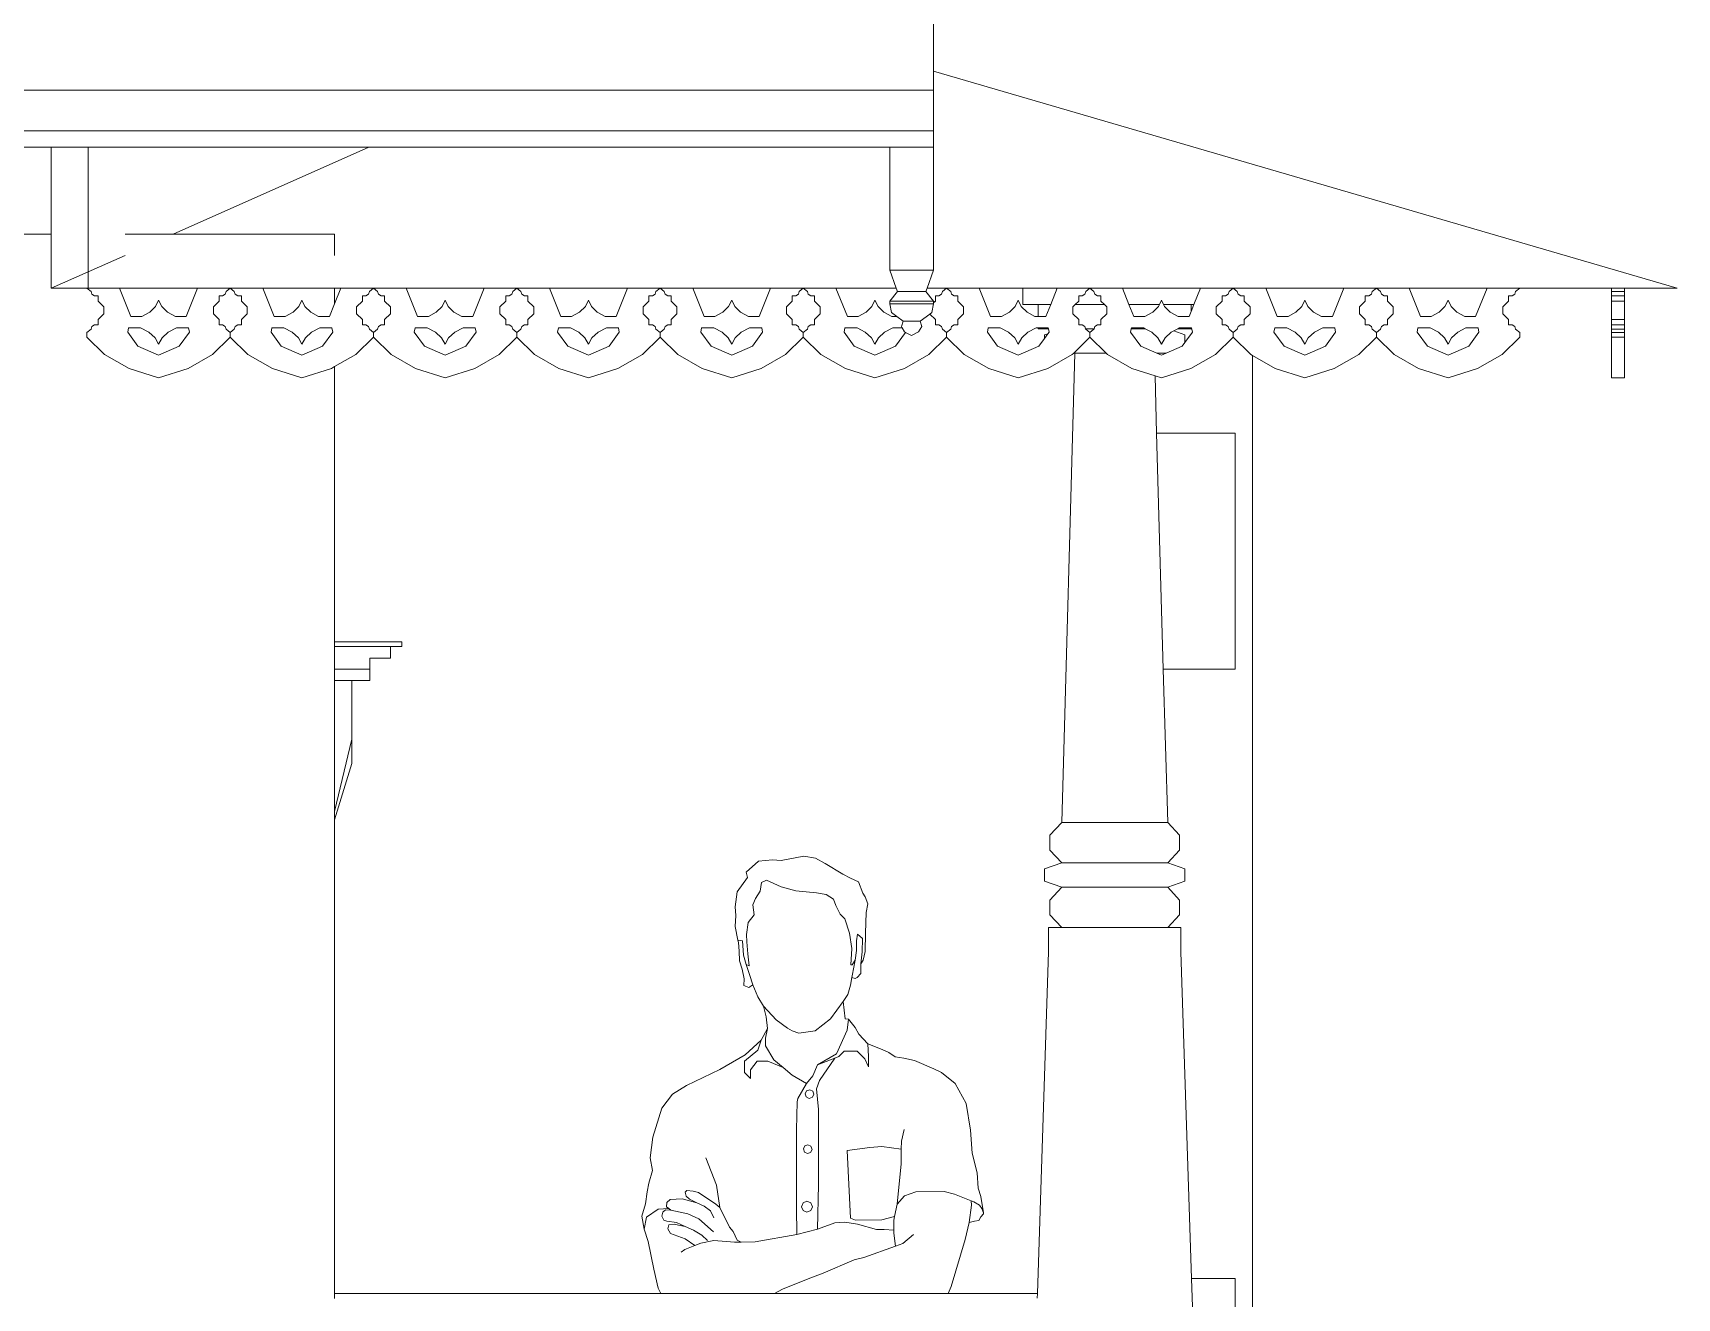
# Model space of a CAD drawing. Header units: inches. Extents: x 16.2 to 49.2, y 7.1 to 20.7.
# Drawn here: x 46.195 to 48.613, y 9.115 to 10.977 of the extents above; entities that cross this region are included whole.
import ezdxf

# ---------------------------------------------------------------- set-up
doc = ezdxf.new("R2010")
doc.units = ezdxf.units.IN
doc.header["$MEASUREMENT"] = 0
doc.layers.add('0inne_gulv', color=252, linetype='Continuous', lineweight=13)

# ---------------------------------------------------------------- blocks, each defined once
blk = doc.blocks.new('DEREK SMALL HOUSE ls')
for p, q in [((1.3592, 0.3634), (1.3592, 0.5497)), ((1.3592, 0.3634), (2.4531, 0.0439)), ((1.3592, 0.3634), (1.3592, 0.3354)), ((1.3592, 0.3354), (-8.1003, 0.3354)), ((1.3592, 0.2755), (1.3592, 0.3354)), ((-8.1003, 0.2755), (1.3592, 0.2755)), ((1.3592, 0.2515), (1.3592, 0.2755)), ((0.0078, 0.2515), (0.0611, 0.2515)), ((0.0611, 0.1237), (0.0611, 0.2515)), ((0.0611, 0.2515), (0.1157, 0.2515)), ((0.1157, 0.0681), (0.1157, 0.2515)), ((0.1157, 0.2515), (0.5284, 0.2515)), ((0.5284, 0.2515), (0.2409, 0.1237)), ((0.5284, 0.2515), (1.2948, 0.2515)), ((1.2948, 0.0705), (1.2948, 0.2515)), ((1.2948, 0.2515), (1.3592, 0.2515)), ((1.3592, 0.0705), (1.3592, 0.2515)), ((0.0611, 0.1237), (0.0078, 0.1237)), ((0.0611, 0.0439), (0.0611, 0.1237)), ((0.2409, 0.1237), (0.1703, 0.1237)), ((0.4783, 0.1237), (0.2409, 0.1237)), ((0.4783, 0.0924), (0.4783, 0.1237)), ((0.1703, 0.0924), (0.1157, 0.0681)), ((0.1157, 0.0681), (0.0611, 0.0439)), ((0.1157, 0.0452), (0.1157, 0.0681)), ((1.2948, 0.0705), (1.3592, 0.0705)), ((1.3043, 0.0439), (1.2948, 0.0705)), ((1.3592, 0.0705), (1.3497, 0.0439)), ((0.0611, 0.0439), (0.114, 0.0439)), ((0.12, 0.0393), (0.114, 0.0439)), ((0.114, 0.0439), (0.162, 0.0439)), ((0.1213, 0.0353), (0.12, 0.0393)), ((0.1253, 0.0328), (0.1213, 0.0353)), ((0.1303, 0.0327), (0.1253, 0.0328)), ((0.1303, 0.025), (0.1303, 0.0327)), ((0.1388, 0.0168), (0.1303, 0.025)), ((0.1787, 0.0024), (0.162, 0.0439)), ((0.162, 0.0439), (0.2768, 0.0439)), ((0.2194, 0.0264), (0.2149, 0.017)), ((0.2239, 0.017), (0.2194, 0.0264)), ((0.26, 0.0024), (0.2768, 0.0439)), ((0.2768, 0.0439), (0.3248, 0.0439)), ((0.2999, 0.0168), (0.3084, 0.025)), ((0.3084, 0.0327), (0.3135, 0.0328)), ((0.3084, 0.025), (0.3084, 0.0327)), ((0.3135, 0.0328), (0.3175, 0.0353)), ((0.3175, 0.0353), (0.3188, 0.0393)), ((0.3188, 0.0393), (0.3248, 0.0439)), ((0.3307, 0.0393), (0.3248, 0.0439)), ((0.3248, 0.0439), (0.3728, 0.0439)), ((0.332, 0.0353), (0.3307, 0.0393)), ((0.336, 0.0328), (0.332, 0.0353)), ((0.3411, 0.0327), (0.336, 0.0328)), ((0.3411, 0.025), (0.3411, 0.0327)), ((0.3496, 0.0168), (0.3411, 0.025)), ((0.3895, 0.0024), (0.3728, 0.0439)), ((0.3728, 0.0439), (0.4783, 0.0439)), ((0.4301, 0.0264), (0.4256, 0.017)), ((0.4346, 0.017), (0.4301, 0.0264)), ((0.4783, 0.021), (0.4783, 0.0439)), ((0.4783, 0.0439), (0.4875, 0.0439)), ((0.4783, 0.021), (0.4875, 0.0439)), ((0.4875, 0.0439), (0.5355, 0.0439)), ((0.5107, 0.0168), (0.5192, 0.025)), ((0.5192, 0.0327), (0.5243, 0.0328)), ((0.5192, 0.025), (0.5192, 0.0327)), ((0.5243, 0.0328), (0.5282, 0.0353)), ((0.5282, 0.0353), (0.5295, 0.0393)), ((0.5295, 0.0393), (0.5355, 0.0439)), ((0.5415, 0.0393), (0.5355, 0.0439)), ((0.5355, 0.0439), (0.5835, 0.0439)), ((0.5428, 0.0353), (0.5415, 0.0393)), ((0.5467, 0.0328), (0.5428, 0.0353)), ((0.5518, 0.0327), (0.5467, 0.0328)), ((0.5518, 0.025), (0.5518, 0.0327)), ((0.5603, 0.0168), (0.5518, 0.025)), ((0.6002, 0.0024), (0.5835, 0.0439)), ((0.5835, 0.0439), (0.6982, 0.0439)), ((0.6409, 0.0264), (0.6364, 0.017)), ((0.6454, 0.017), (0.6409, 0.0264)), ((0.6815, 0.0024), (0.6982, 0.0439)), ((0.6982, 0.0439), (0.7462, 0.0439)), ((0.7214, 0.0168), (0.7299, 0.025)), ((0.7299, 0.0327), (0.735, 0.0328)), ((0.7299, 0.025), (0.7299, 0.0327)), ((0.735, 0.0328), (0.739, 0.0353)), ((0.739, 0.0353), (0.7403, 0.0393)), ((0.7403, 0.0393), (0.7462, 0.0439)), ((0.7522, 0.0393), (0.7462, 0.0439)), ((0.7462, 0.0439), (0.7942, 0.0439)), ((0.7535, 0.0353), (0.7522, 0.0393)), ((0.7575, 0.0328), (0.7535, 0.0353)), ((0.7626, 0.0327), (0.7575, 0.0328)), ((0.7626, 0.025), (0.7626, 0.0327)), ((0.7711, 0.0168), (0.7626, 0.025)), ((0.811, 0.0024), (0.7942, 0.0439)), ((0.7942, 0.0439), (0.909, 0.0439)), ((0.8516, 0.0264), (0.8471, 0.017)), ((0.8561, 0.017), (0.8516, 0.0264)), ((0.8922, 0.0024), (0.909, 0.0439)), ((0.909, 0.0439), (0.957, 0.0439)), ((0.9322, 0.0168), (0.9407, 0.025)), ((0.9407, 0.0327), (0.9457, 0.0328)), ((0.9407, 0.025), (0.9407, 0.0327)), ((0.9457, 0.0328), (0.9497, 0.0353)), ((0.9497, 0.0353), (0.951, 0.0393)), ((0.951, 0.0393), (0.957, 0.0439)), ((0.963, 0.0393), (0.957, 0.0439)), ((0.957, 0.0439), (1.005, 0.0439)), ((0.9643, 0.0353), (0.963, 0.0393)), ((0.9682, 0.0328), (0.9643, 0.0353)), ((0.9733, 0.0327), (0.9682, 0.0328)), ((0.9733, 0.025), (0.9733, 0.0327)), ((0.9818, 0.0168), (0.9733, 0.025)), ((1.0217, 0.0024), (1.005, 0.0439)), ((1.005, 0.0439), (1.1197, 0.0439)), ((1.0624, 0.0264), (1.0579, 0.017)), ((1.0669, 0.017), (1.0624, 0.0264)), ((1.103, 0.0024), (1.1197, 0.0439)), ((1.1197, 0.0439), (1.1677, 0.0439)), ((1.1429, 0.0168), (1.1514, 0.025)), ((1.1514, 0.0327), (1.1565, 0.0328)), ((1.1514, 0.025), (1.1514, 0.0327)), ((1.1565, 0.0328), (1.1605, 0.0353)), ((1.1605, 0.0353), (1.1617, 0.0393)), ((1.1617, 0.0393), (1.1677, 0.0439)), ((1.1737, 0.0393), (1.1677, 0.0439)), ((1.1677, 0.0439), (1.2157, 0.0439)), ((1.175, 0.0353), (1.1737, 0.0393)), ((1.179, 0.0328), (1.175, 0.0353)), ((1.184, 0.0327), (1.179, 0.0328)), ((1.184, 0.025), (1.184, 0.0327)), ((1.1926, 0.0168), (1.184, 0.025)), ((1.2325, 0.0024), (1.2157, 0.0439)), ((1.2157, 0.0439), (1.3043, 0.0439)), ((1.2731, 0.0264), (1.2686, 0.017)), ((1.2776, 0.017), (1.2731, 0.0264)), ((1.2948, 0.0252), (1.3061, 0.0391)), ((1.2948, 0.021), (1.2948, 0.0252)), ((1.2948, 0.0252), (1.3592, 0.0252)), ((1.3061, 0.0391), (1.3043, 0.0439)), ((1.3061, 0.0391), (1.348, 0.0391)), ((1.3497, 0.0439), (1.348, 0.0391)), ((1.348, 0.0391), (1.3592, 0.0252)), ((1.3497, 0.0439), (1.3785, 0.0439)), ((1.3592, 0.0252), (1.3598, 0.0244)), ((1.3592, 0.0252), (1.3592, 0.0221)), ((1.3594, 0.0223), (1.3622, 0.025)), ((1.3598, 0.0244), (1.3594, 0.0223)), ((1.3622, 0.0327), (1.3672, 0.0328)), ((1.3622, 0.025), (1.3622, 0.0327)), ((1.3672, 0.0328), (1.3712, 0.0353)), ((1.3712, 0.0353), (1.3725, 0.0393)), ((1.3725, 0.0393), (1.3785, 0.0439)), ((1.3845, 0.0393), (1.3785, 0.0439)), ((1.3785, 0.0439), (1.4265, 0.0439)), ((1.3857, 0.0353), (1.3845, 0.0393)), ((1.3897, 0.0328), (1.3857, 0.0353)), ((1.3948, 0.0327), (1.3897, 0.0328)), ((1.3948, 0.025), (1.3948, 0.0327)), ((1.4033, 0.0168), (1.3948, 0.025)), ((1.4432, 0.0024), (1.4265, 0.0439)), ((1.4265, 0.0439), (1.4908, 0.0439)), ((1.4839, 0.0264), (1.4794, 0.017)), ((1.4884, 0.017), (1.4839, 0.0264)), ((1.4908, 0.02), (1.4908, 0.0439)), ((1.4908, 0.0439), (1.5412, 0.0439)), ((1.5316, 0.02), (1.5412, 0.0439)), ((1.5412, 0.0439), (1.5892, 0.0439)), ((1.5678, 0.02), (1.5729, 0.025)), ((1.5729, 0.0327), (1.578, 0.0328)), ((1.5729, 0.025), (1.5729, 0.0327)), ((1.578, 0.0328), (1.582, 0.0353)), ((1.582, 0.0353), (1.5832, 0.0393)), ((1.5832, 0.0393), (1.5892, 0.0439)), ((1.5952, 0.0393), (1.5892, 0.0439)), ((1.5892, 0.0439), (1.6372, 0.0439)), ((1.5965, 0.0353), (1.5952, 0.0393)), ((1.6005, 0.0328), (1.5965, 0.0353)), ((1.6055, 0.0327), (1.6005, 0.0328)), ((1.6055, 0.025), (1.6055, 0.0327)), ((1.6107, 0.02), (1.6055, 0.025)), ((1.6468, 0.02), (1.6372, 0.0439)), ((1.6372, 0.0439), (1.752, 0.0439)), ((1.6946, 0.0264), (1.6916, 0.02)), ((1.6976, 0.02), (1.6946, 0.0264)), ((1.7424, 0.02), (1.752, 0.0439)), ((1.752, 0.0439), (1.8, 0.0439)), ((1.7752, 0.0168), (1.7837, 0.025)), ((1.7837, 0.0327), (1.7887, 0.0328)), ((1.7837, 0.025), (1.7837, 0.0327)), ((1.7887, 0.0328), (1.7927, 0.0353)), ((1.7927, 0.0353), (1.794, 0.0393)), ((1.794, 0.0393), (1.8, 0.0439)), ((1.806, 0.0393), (1.8, 0.0439)), ((1.8, 0.0439), (1.848, 0.0439)), ((1.8072, 0.0353), (1.806, 0.0393)), ((1.8112, 0.0328), (1.8072, 0.0353)), ((1.8163, 0.0327), (1.8112, 0.0328)), ((1.8163, 0.025), (1.8163, 0.0327)), ((1.8248, 0.0168), (1.8163, 0.025)), ((1.8647, 0.0024), (1.848, 0.0439)), ((1.848, 0.0439), (1.9627, 0.0439)), ((1.9053, 0.0264), (1.9009, 0.017)), ((1.9098, 0.017), (1.9053, 0.0264)), ((1.946, 0.0024), (1.9627, 0.0439)), ((1.9627, 0.0439), (2.0107, 0.0439)), ((1.9859, 0.0168), (1.9944, 0.025)), ((1.9944, 0.0327), (1.9995, 0.0328)), ((1.9944, 0.025), (1.9944, 0.0327)), ((1.9995, 0.0328), (2.0035, 0.0353)), ((2.0035, 0.0353), (2.0047, 0.0393)), ((2.0047, 0.0393), (2.0107, 0.0439)), ((2.0167, 0.0393), (2.0107, 0.0439)), ((2.0107, 0.0439), (2.0587, 0.0439)), ((2.018, 0.0353), (2.0167, 0.0393)), ((2.022, 0.0328), (2.018, 0.0353)), ((2.027, 0.0327), (2.022, 0.0328)), ((2.027, 0.025), (2.027, 0.0327)), ((2.0355, 0.0168), (2.027, 0.025)), ((2.0755, 0.0024), (2.0587, 0.0439)), ((2.0587, 0.0439), (2.1735, 0.0439)), ((2.1161, 0.0264), (2.1116, 0.017)), ((2.1206, 0.017), (2.1161, 0.0264)), ((2.1567, 0.0024), (2.1735, 0.0439)), ((2.1735, 0.0439), (2.2215, 0.0439)), ((2.1967, 0.0168), (2.2052, 0.025)), ((2.2052, 0.0327), (2.2102, 0.0328)), ((2.2052, 0.025), (2.2052, 0.0327)), ((2.2102, 0.0328), (2.2142, 0.0353)), ((2.2142, 0.0353), (2.2155, 0.0393)), ((2.2155, 0.0393), (2.2215, 0.0439)), ((2.3566, 0.0439), (2.2215, 0.0439)), ((2.3566, 0.0393), (2.3566, 0.0439)), ((2.3566, 0.0439), (2.3759, 0.0439)), ((2.3566, 0.0393), (2.3759, 0.0393)), ((2.3566, 0.0393), (2.3566, 0.0327)), ((2.3566, 0.0327), (2.3759, 0.0327)), ((2.3566, 0.025), (2.3566, 0.0327)), ((2.3566, 0.025), (2.3759, 0.025)), ((2.3566, 0.025), (2.3566, -0.002)), ((2.3759, 0.0393), (2.3759, 0.0439)), ((2.3759, 0.0439), (2.4531, 0.0439)), ((2.3759, 0.0393), (2.3759, 0.0327)), ((2.3759, 0.025), (2.3759, 0.0327)), ((2.3759, 0.025), (2.3759, -0.002)), ((0.1303, -0.002), (0.1388, 0.0062)), ((0.1388, 0.0062), (0.1388, 0.0168)), ((0.1947, 0.0024), (0.1787, 0.0024)), ((0.2064, 0.0088), (0.1947, 0.0024)), ((0.2149, 0.017), (0.2064, 0.0088)), ((0.2323, 0.0088), (0.2239, 0.017)), ((0.244, 0.0024), (0.2323, 0.0088)), ((0.26, 0.0024), (0.244, 0.0024)), ((0.2999, 0.0062), (0.2999, 0.0168)), ((0.3084, -0.002), (0.2999, 0.0062)), ((0.3411, -0.002), (0.3496, 0.0062)), ((0.3496, 0.0062), (0.3496, 0.0168)), ((0.4055, 0.0024), (0.3895, 0.0024)), ((0.4172, 0.0088), (0.4055, 0.0024)), ((0.4256, 0.017), (0.4172, 0.0088)), ((0.4431, 0.0088), (0.4346, 0.017)), ((0.4548, 0.0024), (0.4431, 0.0088)), ((0.4708, 0.0024), (0.4548, 0.0024)), ((0.4708, 0.0024), (0.4783, 0.021)), ((0.5107, 0.0062), (0.5107, 0.0168)), ((0.5192, -0.002), (0.5107, 0.0062)), ((0.5518, -0.002), (0.5603, 0.0062)), ((0.5603, 0.0062), (0.5603, 0.0168)), ((0.6162, 0.0024), (0.6002, 0.0024)), ((0.6279, 0.0088), (0.6162, 0.0024)), ((0.6364, 0.017), (0.6279, 0.0088)), ((0.6538, 0.0088), (0.6454, 0.017)), ((0.6655, 0.0024), (0.6538, 0.0088)), ((0.6815, 0.0024), (0.6655, 0.0024)), ((0.7214, 0.0062), (0.7214, 0.0168)), ((0.7299, -0.002), (0.7214, 0.0062)), ((0.7626, -0.002), (0.7711, 0.0062)), ((0.7711, 0.0062), (0.7711, 0.0168)), ((0.8269, 0.0024), (0.811, 0.0024)), ((0.8387, 0.0088), (0.8269, 0.0024)), ((0.8471, 0.017), (0.8387, 0.0088)), ((0.8646, 0.0088), (0.8561, 0.017)), ((0.8763, 0.0024), (0.8646, 0.0088)), ((0.8922, 0.0024), (0.8763, 0.0024)), ((0.9322, 0.0062), (0.9322, 0.0168)), ((0.9407, -0.002), (0.9322, 0.0062)), ((0.9733, -0.002), (0.9818, 0.0062)), ((0.9818, 0.0062), (0.9818, 0.0168)), ((1.0377, 0.0024), (1.0217, 0.0024)), ((1.0494, 0.0088), (1.0377, 0.0024)), ((1.0579, 0.017), (1.0494, 0.0088)), ((1.0753, 0.0088), (1.0669, 0.017)), ((1.087, 0.0024), (1.0753, 0.0088)), ((1.103, 0.0024), (1.087, 0.0024)), ((1.1429, 0.0062), (1.1429, 0.0168)), ((1.1514, -0.002), (1.1429, 0.0062)), ((1.184, -0.002), (1.1926, 0.0062)), ((1.1926, 0.0062), (1.1926, 0.0168)), ((1.2484, 0.0024), (1.2325, 0.0024)), ((1.2602, 0.0088), (1.2484, 0.0024)), ((1.2686, 0.017), (1.2602, 0.0088)), ((1.286, 0.0088), (1.2776, 0.017)), ((1.2978, 0.0024), (1.286, 0.0088)), ((1.2973, 0.0082), (1.2948, 0.021)), ((1.2948, 0.021), (1.3592, 0.021)), ((1.3052, 0.0024), (1.2973, 0.0082)), ((1.3052, 0.0024), (1.2978, 0.0024)), ((1.3144, -0.0043), (1.3052, 0.0024)), ((1.3538, 0.006), (1.3396, -0.0043)), ((1.3567, 0.0082), (1.3538, 0.006)), ((1.3622, -0.002), (1.3538, 0.006)), ((1.3592, 0.021), (1.3567, 0.0082)), ((1.3594, 0.0223), (1.3592, 0.021)), ((1.3592, 0.0221), (1.3594, 0.0223)), ((1.3592, 0.0221), (1.3592, 0.021)), ((1.3948, -0.002), (1.4033, 0.0062)), ((1.4033, 0.0062), (1.4033, 0.0168)), ((1.4592, 0.0024), (1.4432, 0.0024)), ((1.4709, 0.0088), (1.4592, 0.0024)), ((1.4794, 0.017), (1.4709, 0.0088)), ((1.4968, 0.0088), (1.4884, 0.017)), ((1.4908, 0.02), (1.5133, 0.02)), ((1.5085, 0.0024), (1.4968, 0.0088)), ((1.5133, 0.0024), (1.5085, 0.0024)), ((1.5133, 0.02), (1.5316, 0.02)), ((1.5133, 0.0024), (1.5133, 0.02)), ((1.5245, 0.0024), (1.5133, 0.0024)), ((1.5245, 0.0024), (1.5316, 0.02)), ((1.5644, 0.0168), (1.5678, 0.02)), ((1.5644, 0.0062), (1.5644, 0.0168)), ((1.5729, -0.002), (1.5644, 0.0062)), ((1.5678, 0.02), (1.6107, 0.02)), ((1.6055, -0.002), (1.614, 0.0062)), ((1.614, 0.0168), (1.6107, 0.02)), ((1.614, 0.0062), (1.614, 0.0168)), ((1.6468, 0.02), (1.6916, 0.02)), ((1.654, 0.0024), (1.6468, 0.02)), ((1.6699, 0.0024), (1.654, 0.0024)), ((1.6817, 0.0088), (1.6699, 0.0024)), ((1.6901, 0.017), (1.6817, 0.0088)), ((1.6916, 0.02), (1.6901, 0.017)), ((1.6976, 0.02), (1.7383, 0.02)), ((1.6991, 0.017), (1.6976, 0.02)), ((1.7075, 0.0088), (1.6991, 0.017)), ((1.7193, 0.0024), (1.7075, 0.0088)), ((1.7352, 0.0024), (1.7193, 0.0024)), ((1.7352, 0.0024), (1.7383, 0.0099)), ((1.7383, 0.0099), (1.7383, 0.02)), ((1.7383, 0.02), (1.7424, 0.02)), ((1.7383, 0.0099), (1.7424, 0.02)), ((1.7752, 0.0062), (1.7752, 0.0168)), ((1.7837, -0.002), (1.7752, 0.0062)), ((1.8163, -0.002), (1.8248, 0.0062)), ((1.8248, 0.0062), (1.8248, 0.0168)), ((1.8807, 0.0024), (1.8647, 0.0024)), ((1.8924, 0.0088), (1.8807, 0.0024)), ((1.9009, 0.017), (1.8924, 0.0088)), ((1.9183, 0.0088), (1.9098, 0.017)), ((1.93, 0.0024), (1.9183, 0.0088)), ((1.946, 0.0024), (1.93, 0.0024)), ((1.9859, 0.0062), (1.9859, 0.0168)), ((1.9944, -0.002), (1.9859, 0.0062)), ((2.027, -0.002), (2.0355, 0.0062)), ((2.0355, 0.0062), (2.0355, 0.0168)), ((2.0914, 0.0024), (2.0755, 0.0024)), ((2.1032, 0.0088), (2.0914, 0.0024)), ((2.1116, 0.017), (2.1032, 0.0088)), ((2.129, 0.0088), (2.1206, 0.017)), ((2.1408, 0.0024), (2.129, 0.0088)), ((2.1567, 0.0024), (2.1408, 0.0024)), ((2.1967, 0.0062), (2.1967, 0.0168)), ((2.2052, -0.002), (2.1967, 0.0062)), ((0.12, -0.0163), (0.114, -0.0209)), ((0.114, -0.0209), (0.114, -0.028)), ((0.1213, -0.0123), (0.12, -0.0163)), ((0.1253, -0.0098), (0.1213, -0.0123)), ((0.1303, -0.0098), (0.1253, -0.0098)), ((0.1303, -0.002), (0.1303, -0.0098)), ((0.1752, -0.0144), (0.174, -0.0204)), ((0.174, -0.0204), (0.189, -0.0413)), ((0.1929, -0.0144), (0.1752, -0.0144)), ((0.1929, -0.0144), (0.2052, -0.0208)), ((0.2052, -0.0208), (0.2142, -0.029)), ((0.2336, -0.0208), (0.2245, -0.029)), ((0.2458, -0.0144), (0.2336, -0.0208)), ((0.2635, -0.0144), (0.2458, -0.0144)), ((0.2648, -0.0204), (0.2498, -0.0413)), ((0.2635, -0.0144), (0.2648, -0.0204)), ((0.3084, -0.002), (0.3084, -0.0098)), ((0.3084, -0.0098), (0.3135, -0.0098)), ((0.3135, -0.0098), (0.3175, -0.0123)), ((0.3175, -0.0123), (0.3188, -0.0163)), ((0.3188, -0.0163), (0.3248, -0.0209)), ((0.3307, -0.0163), (0.3248, -0.0209)), ((0.3248, -0.028), (0.3248, -0.0209)), ((0.332, -0.0123), (0.3307, -0.0163)), ((0.336, -0.0098), (0.332, -0.0123)), ((0.3411, -0.0098), (0.336, -0.0098)), ((0.3411, -0.002), (0.3411, -0.0098)), ((0.386, -0.0144), (0.3847, -0.0204)), ((0.3847, -0.0204), (0.3997, -0.0413)), ((0.4037, -0.0144), (0.386, -0.0144)), ((0.4037, -0.0144), (0.4159, -0.0208)), ((0.4159, -0.0208), (0.425, -0.029)), ((0.4443, -0.0208), (0.4353, -0.029)), ((0.4566, -0.0144), (0.4443, -0.0208)), ((0.4743, -0.0144), (0.4566, -0.0144)), ((0.4755, -0.0204), (0.4605, -0.0413)), ((0.4743, -0.0144), (0.4755, -0.0204)), ((0.5192, -0.002), (0.5192, -0.0098)), ((0.5192, -0.0098), (0.5243, -0.0098)), ((0.5243, -0.0098), (0.5282, -0.0123)), ((0.5282, -0.0123), (0.5295, -0.0163)), ((0.5295, -0.0163), (0.5355, -0.0209)), ((0.5415, -0.0163), (0.5355, -0.0209)), ((0.5355, -0.0209), (0.5355, -0.028)), ((0.5428, -0.0123), (0.5415, -0.0163)), ((0.5467, -0.0098), (0.5428, -0.0123)), ((0.5518, -0.0098), (0.5467, -0.0098)), ((0.5518, -0.002), (0.5518, -0.0098)), ((0.5967, -0.0144), (0.5955, -0.0204)), ((0.5955, -0.0204), (0.6105, -0.0413)), ((0.6144, -0.0144), (0.5967, -0.0144)), ((0.6144, -0.0144), (0.6267, -0.0208)), ((0.6267, -0.0208), (0.6357, -0.029)), ((0.6551, -0.0208), (0.646, -0.029)), ((0.6673, -0.0144), (0.6551, -0.0208)), ((0.685, -0.0144), (0.6673, -0.0144)), ((0.6863, -0.0204), (0.6713, -0.0413)), ((0.685, -0.0144), (0.6863, -0.0204)), ((0.7299, -0.002), (0.7299, -0.0098)), ((0.7299, -0.0098), (0.735, -0.0098)), ((0.735, -0.0098), (0.739, -0.0123)), ((0.739, -0.0123), (0.7403, -0.0163)), ((0.7403, -0.0163), (0.7462, -0.0209)), ((0.7522, -0.0163), (0.7462, -0.0209)), ((0.7462, -0.028), (0.7462, -0.0209)), ((0.7535, -0.0123), (0.7522, -0.0163)), ((0.7575, -0.0098), (0.7535, -0.0123)), ((0.7626, -0.0098), (0.7575, -0.0098)), ((0.7626, -0.002), (0.7626, -0.0098)), ((0.8075, -0.0144), (0.8062, -0.0204)), ((0.8062, -0.0204), (0.8212, -0.0413)), ((0.8252, -0.0144), (0.8075, -0.0144)), ((0.8252, -0.0144), (0.8374, -0.0208)), ((0.8374, -0.0208), (0.8465, -0.029)), ((0.8658, -0.0208), (0.8568, -0.029)), ((0.878, -0.0144), (0.8658, -0.0208)), ((0.8958, -0.0144), (0.878, -0.0144)), ((0.897, -0.0204), (0.882, -0.0413)), ((0.8958, -0.0144), (0.897, -0.0204)), ((0.9407, -0.002), (0.9407, -0.0098)), ((0.9407, -0.0098), (0.9457, -0.0098)), ((0.9457, -0.0098), (0.9497, -0.0123)), ((0.9497, -0.0123), (0.951, -0.0163)), ((0.951, -0.0163), (0.957, -0.0209)), ((0.963, -0.0163), (0.957, -0.0209)), ((0.957, -0.028), (0.957, -0.0209)), ((0.9643, -0.0123), (0.963, -0.0163)), ((0.9682, -0.0098), (0.9643, -0.0123)), ((0.9733, -0.0098), (0.9682, -0.0098)), ((0.9733, -0.002), (0.9733, -0.0098)), ((1.0182, -0.0144), (1.017, -0.0204)), ((1.017, -0.0204), (1.032, -0.0413)), ((1.0359, -0.0144), (1.0182, -0.0144)), ((1.0359, -0.0144), (1.0482, -0.0208)), ((1.0482, -0.0208), (1.0572, -0.029)), ((1.0765, -0.0208), (1.0675, -0.029)), ((1.0888, -0.0144), (1.0765, -0.0208)), ((1.1065, -0.0144), (1.0888, -0.0144)), ((1.1078, -0.0204), (1.0928, -0.0413)), ((1.1065, -0.0144), (1.1078, -0.0204)), ((1.1514, -0.002), (1.1514, -0.0098)), ((1.1514, -0.0098), (1.1565, -0.0098)), ((1.1565, -0.0098), (1.1605, -0.0123)), ((1.1605, -0.0123), (1.1617, -0.0163)), ((1.1617, -0.0163), (1.1677, -0.0209)), ((1.1737, -0.0163), (1.1677, -0.0209)), ((1.1677, -0.0209), (1.1677, -0.028)), ((1.175, -0.0123), (1.1737, -0.0163)), ((1.179, -0.0098), (1.175, -0.0123)), ((1.184, -0.0098), (1.179, -0.0098)), ((1.184, -0.002), (1.184, -0.0098)), ((1.229, -0.0144), (1.2277, -0.0204)), ((1.2277, -0.0204), (1.2427, -0.0413)), ((1.2467, -0.0144), (1.229, -0.0144)), ((1.2467, -0.0144), (1.2589, -0.0208)), ((1.2589, -0.0208), (1.268, -0.029)), ((1.2873, -0.0208), (1.2783, -0.029)), ((1.2995, -0.0144), (1.2873, -0.0208)), ((1.3132, -0.0144), (1.2995, -0.0144)), ((1.3181, -0.0209), (1.3035, -0.0413)), ((1.312, -0.0124), (1.3144, -0.0043)), ((1.3132, -0.0144), (1.312, -0.0124)), ((1.3166, -0.0202), (1.3132, -0.0144)), ((1.3144, -0.0043), (1.3396, -0.0043)), ((1.3181, -0.0209), (1.3166, -0.0202)), ((1.327, -0.0254), (1.3181, -0.0209)), ((1.3374, -0.0202), (1.327, -0.0254)), ((1.342, -0.0124), (1.3374, -0.0202)), ((1.3396, -0.0043), (1.342, -0.0124)), ((1.3622, -0.002), (1.3622, -0.0098)), ((1.3622, -0.0098), (1.3672, -0.0098)), ((1.3672, -0.0098), (1.3712, -0.0123)), ((1.3712, -0.0123), (1.3725, -0.0163)), ((1.3725, -0.0163), (1.3785, -0.0209)), ((1.3845, -0.0163), (1.3785, -0.0209)), ((1.3785, -0.028), (1.3785, -0.0209)), ((1.3857, -0.0123), (1.3845, -0.0163)), ((1.3897, -0.0098), (1.3857, -0.0123)), ((1.3948, -0.0098), (1.3897, -0.0098)), ((1.3948, -0.002), (1.3948, -0.0098)), ((1.4397, -0.0144), (1.4385, -0.0204)), ((1.4385, -0.0204), (1.4535, -0.0413)), ((1.4574, -0.0144), (1.4397, -0.0144)), ((1.4574, -0.0144), (1.4697, -0.0208)), ((1.4697, -0.0208), (1.4787, -0.029)), ((1.498, -0.0208), (1.489, -0.029)), ((1.5103, -0.0144), (1.498, -0.0208)), ((1.5133, -0.0144), (1.5103, -0.0144)), ((1.5133, -0.0157), (1.5133, -0.0144)), ((1.528, -0.0144), (1.5133, -0.0144)), ((1.5133, -0.0157), (1.5283, -0.0157)), ((1.5225, -0.0246), (1.5274, -0.0229)), ((1.5274, -0.0229), (1.5225, -0.0298)), ((1.5292, -0.0204), (1.5274, -0.0229)), ((1.528, -0.0144), (1.5283, -0.0157)), ((1.5283, -0.0157), (1.5292, -0.0204)), ((1.5729, -0.002), (1.5729, -0.0098)), ((1.5729, -0.0098), (1.578, -0.0098)), ((1.578, -0.0098), (1.582, -0.0123)), ((1.582, -0.0123), (1.583, -0.0157)), ((1.583, -0.0157), (1.5954, -0.0157)), ((1.583, -0.0157), (1.5832, -0.0163)), ((1.5832, -0.0163), (1.5892, -0.0209)), ((1.5952, -0.0163), (1.5892, -0.0209)), ((1.5892, -0.0209), (1.5892, -0.028)), ((1.5954, -0.0157), (1.5952, -0.0163)), ((1.5965, -0.0123), (1.5954, -0.0157)), ((1.6005, -0.0098), (1.5965, -0.0123)), ((1.6055, -0.0098), (1.6005, -0.0098)), ((1.6055, -0.002), (1.6055, -0.0098)), ((1.6502, -0.0157), (1.6492, -0.0204)), ((1.6492, -0.0204), (1.6642, -0.0413)), ((1.6504, -0.0144), (1.6502, -0.0157)), ((1.6502, -0.0157), (1.6706, -0.0157)), ((1.6682, -0.0144), (1.6504, -0.0144)), ((1.6682, -0.0144), (1.6706, -0.0157)), ((1.6706, -0.0157), (1.6804, -0.0208)), ((1.6804, -0.0208), (1.6894, -0.029)), ((1.7088, -0.0208), (1.6998, -0.029)), ((1.7126, -0.0188), (1.7088, -0.0208)), ((1.7187, -0.0157), (1.7126, -0.0188)), ((1.729, -0.0246), (1.7126, -0.0188)), ((1.721, -0.0144), (1.7187, -0.0157)), ((1.7187, -0.0157), (1.7383, -0.0157)), ((1.7383, -0.0144), (1.721, -0.0144)), ((1.74, -0.0204), (1.729, -0.0357)), ((1.7383, -0.0157), (1.7383, -0.0144)), ((1.7388, -0.0144), (1.7383, -0.0144)), ((1.7388, -0.0144), (1.74, -0.0204)), ((1.7837, -0.002), (1.7837, -0.0098)), ((1.7837, -0.0098), (1.7887, -0.0098)), ((1.7887, -0.0098), (1.7927, -0.0123)), ((1.7927, -0.0123), (1.794, -0.0163)), ((1.794, -0.0163), (1.8, -0.0209)), ((1.806, -0.0163), (1.8, -0.0209)), ((1.8, -0.028), (1.8, -0.0209)), ((1.8072, -0.0123), (1.806, -0.0163)), ((1.8112, -0.0098), (1.8072, -0.0123)), ((1.8163, -0.0098), (1.8112, -0.0098)), ((1.8163, -0.002), (1.8163, -0.0098)), ((1.8612, -0.0144), (1.86, -0.0204)), ((1.86, -0.0204), (1.875, -0.0413)), ((1.8789, -0.0144), (1.8612, -0.0144)), ((1.8789, -0.0144), (1.8912, -0.0208)), ((1.8912, -0.0208), (1.9002, -0.029)), ((1.9195, -0.0208), (1.9105, -0.029)), ((1.9318, -0.0144), (1.9195, -0.0208)), ((1.9495, -0.0144), (1.9318, -0.0144)), ((1.9507, -0.0204), (1.9357, -0.0413)), ((1.9495, -0.0144), (1.9507, -0.0204)), ((1.9944, -0.002), (1.9944, -0.0098)), ((1.9944, -0.0098), (1.9995, -0.0098)), ((1.9995, -0.0098), (2.0035, -0.0123)), ((2.0035, -0.0123), (2.0047, -0.0163)), ((2.0047, -0.0163), (2.0107, -0.0209)), ((2.0167, -0.0163), (2.0107, -0.0209)), ((2.0107, -0.0209), (2.0107, -0.028)), ((2.018, -0.0123), (2.0167, -0.0163)), ((2.022, -0.0098), (2.018, -0.0123)), ((2.027, -0.0098), (2.022, -0.0098)), ((2.027, -0.002), (2.027, -0.0098)), ((2.0719, -0.0144), (2.0707, -0.0204)), ((2.0707, -0.0204), (2.0857, -0.0413)), ((2.0897, -0.0144), (2.0719, -0.0144)), ((2.0897, -0.0144), (2.1019, -0.0208)), ((2.1019, -0.0208), (2.1109, -0.029)), ((2.1303, -0.0208), (2.1212, -0.029)), ((2.1425, -0.0144), (2.1303, -0.0208)), ((2.1602, -0.0144), (2.1425, -0.0144)), ((2.1615, -0.0204), (2.1465, -0.0413)), ((2.1602, -0.0144), (2.1615, -0.0204)), ((2.2052, -0.002), (2.2052, -0.0098)), ((2.2052, -0.0098), (2.2102, -0.0098)), ((2.2102, -0.0098), (2.2142, -0.0123)), ((2.2142, -0.0123), (2.2155, -0.0163)), ((2.2155, -0.0163), (2.2215, -0.0209)), ((2.2215, -0.028), (2.2215, -0.0209)), ((2.3566, -0.002), (2.3566, -0.0098)), ((2.3566, -0.002), (2.3759, -0.002)), ((2.3566, -0.0098), (2.3759, -0.0098)), ((2.3566, -0.0163), (2.3566, -0.0098)), ((2.3566, -0.0163), (2.3759, -0.0163)), ((2.3566, -0.0209), (2.3566, -0.0163)), ((2.3566, -0.0209), (2.3566, -0.028)), ((2.3566, -0.0209), (2.3759, -0.0209)), ((2.3759, -0.002), (2.3759, -0.0098)), ((2.3759, -0.0163), (2.3759, -0.0098)), ((2.3759, -0.0163), (2.3759, -0.0209)), ((2.3759, -0.028), (2.3759, -0.0209)), ((0.114, -0.028), (0.14, -0.0536)), ((0.189, -0.0413), (0.2194, -0.0544)), ((0.2142, -0.029), (0.2194, -0.0384)), ((0.2245, -0.029), (0.2194, -0.0384)), ((0.2498, -0.0413), (0.2194, -0.0544)), ((0.3248, -0.028), (0.2988, -0.0536)), ((0.3248, -0.028), (0.3507, -0.0536)), ((0.3997, -0.0413), (0.4301, -0.0544)), ((0.425, -0.029), (0.4301, -0.0384)), ((0.4353, -0.029), (0.4301, -0.0384)), ((0.4605, -0.0413), (0.4301, -0.0544)), ((0.5355, -0.028), (0.5095, -0.0536)), ((0.5355, -0.028), (0.5615, -0.0536)), ((0.6105, -0.0413), (0.6409, -0.0544)), ((0.6357, -0.029), (0.6409, -0.0384)), ((0.646, -0.029), (0.6409, -0.0384)), ((0.6713, -0.0413), (0.6409, -0.0544)), ((0.7462, -0.028), (0.7203, -0.0536)), ((0.7462, -0.028), (0.7722, -0.0536)), ((0.8212, -0.0413), (0.8516, -0.0544)), ((0.8465, -0.029), (0.8516, -0.0384)), ((0.8568, -0.029), (0.8516, -0.0384)), ((0.882, -0.0413), (0.8516, -0.0544)), ((0.957, -0.028), (0.931, -0.0536)), ((0.957, -0.028), (0.983, -0.0536)), ((1.032, -0.0413), (1.0624, -0.0544)), ((1.0572, -0.029), (1.0624, -0.0384)), ((1.0675, -0.029), (1.0624, -0.0384)), ((1.0928, -0.0413), (1.0624, -0.0544)), ((1.1677, -0.028), (1.1417, -0.0536)), ((1.1677, -0.028), (1.1937, -0.0536)), ((1.2427, -0.0413), (1.2731, -0.0544)), ((1.268, -0.029), (1.2731, -0.0384)), ((1.2783, -0.029), (1.2731, -0.0384)), ((1.3035, -0.0413), (1.2731, -0.0544)), ((1.3785, -0.028), (1.3525, -0.0536)), ((1.3785, -0.028), (1.4045, -0.0536)), ((1.4535, -0.0413), (1.4839, -0.0544)), ((1.4787, -0.029), (1.4839, -0.0384)), ((1.489, -0.029), (1.4839, -0.0384)), ((1.5143, -0.0413), (1.4839, -0.0544)), ((1.5225, -0.0298), (1.5143, -0.0413)), ((1.5225, -0.0298), (1.5225, -0.0246)), ((1.5892, -0.028), (1.5655, -0.0514)), ((1.5892, -0.028), (1.613, -0.0514)), ((1.6642, -0.0413), (1.6876, -0.0514)), ((1.6894, -0.029), (1.6946, -0.0384)), ((1.6998, -0.029), (1.6946, -0.0384)), ((1.725, -0.0413), (1.7016, -0.0514)), ((1.729, -0.0357), (1.725, -0.0413)), ((1.729, -0.0357), (1.729, -0.0246)), ((1.8, -0.028), (1.774, -0.0536)), ((1.8, -0.028), (1.826, -0.0536)), ((1.875, -0.0413), (1.9053, -0.0544)), ((1.9002, -0.029), (1.9053, -0.0384)), ((1.9105, -0.029), (1.9053, -0.0384)), ((1.9357, -0.0413), (1.9053, -0.0544)), ((2.0107, -0.028), (1.9847, -0.0536)), ((2.0107, -0.028), (2.0367, -0.0536)), ((2.0857, -0.0413), (2.1161, -0.0544)), ((2.1109, -0.029), (2.1161, -0.0384)), ((2.1212, -0.029), (2.1161, -0.0384)), ((2.1465, -0.0413), (2.1161, -0.0544)), ((2.2215, -0.028), (2.1955, -0.0536)), ((2.3566, -0.028), (2.3759, -0.028)), ((2.3566, -0.0879), (2.3566, -0.028)), ((2.3759, -0.028), (2.3759, -0.0879)), ((0.14, -0.0536), (0.176, -0.0741)), ((0.2988, -0.0536), (0.2628, -0.0741)), ((0.3507, -0.0536), (0.3867, -0.0741)), ((0.4783, -0.0714), (0.4735, -0.0741)), ((0.5095, -0.0536), (0.4783, -0.0714)), ((0.4783, -0.4763), (0.4783, -0.0714)), ((0.5615, -0.0536), (0.5975, -0.0741)), ((0.7203, -0.0536), (0.6843, -0.0741)), ((0.7722, -0.0536), (0.8082, -0.0741)), ((0.931, -0.0536), (0.895, -0.0741)), ((0.983, -0.0536), (1.019, -0.0741)), ((1.1417, -0.0536), (1.1058, -0.0741)), ((1.1937, -0.0536), (1.2297, -0.0741)), ((1.3525, -0.0536), (1.3165, -0.0741)), ((1.4045, -0.0536), (1.4404, -0.0741)), ((1.5632, -0.0536), (1.5273, -0.0741)), ((1.5478, -0.7422), (1.5673, -0.0514)), ((1.5632, -0.0536), (1.5655, -0.0514)), ((1.5655, -0.0514), (1.5673, -0.0514)), ((1.5673, -0.0514), (1.613, -0.0514)), ((1.6152, -0.0536), (1.613, -0.0514)), ((1.6152, -0.0536), (1.6512, -0.0741)), ((1.6876, -0.0514), (1.6946, -0.0544)), ((1.6876, -0.0514), (1.7016, -0.0514)), ((1.7016, -0.0514), (1.6946, -0.0544)), ((1.774, -0.0536), (1.738, -0.0741)), ((1.826, -0.0536), (1.8283, -0.0549)), ((1.8283, -0.0549), (1.8619, -0.0741)), ((1.8283, -0.0549), (1.8283, -2.5048)), ((1.9847, -0.0536), (1.9488, -0.0741)), ((2.0367, -0.0536), (2.0727, -0.0741)), ((2.1955, -0.0536), (2.1595, -0.0741)), ((0.176, -0.0741), (0.2194, -0.0879)), ((0.2628, -0.0741), (0.2194, -0.0879)), ((0.3867, -0.0741), (0.4301, -0.0879)), ((0.4735, -0.0741), (0.4301, -0.0879)), ((0.5975, -0.0741), (0.6409, -0.0879)), ((0.6843, -0.0741), (0.6409, -0.0879)), ((0.8082, -0.0741), (0.8516, -0.0879)), ((0.895, -0.0741), (0.8516, -0.0879)), ((1.019, -0.0741), (1.0624, -0.0879)), ((1.1058, -0.0741), (1.0624, -0.0879)), ((1.2297, -0.0741), (1.2731, -0.0879)), ((1.3165, -0.0741), (1.2731, -0.0879)), ((1.4404, -0.0741), (1.4839, -0.0879)), ((1.5273, -0.0741), (1.4839, -0.0879)), ((1.6512, -0.0741), (1.6852, -0.0849)), ((1.6852, -0.0849), (1.6946, -0.0879)), ((1.6875, -0.1691), (1.6852, -0.0849)), ((1.738, -0.0741), (1.6946, -0.0879)), ((1.8619, -0.0741), (1.9053, -0.0879)), ((1.9488, -0.0741), (1.9053, -0.0879)), ((2.0727, -0.0741), (2.1161, -0.0879)), ((2.1595, -0.0741), (2.1161, -0.0879)), ((2.3566, -0.0879), (2.3759, -0.0879)), ((1.6875, -0.1691), (1.8029, -0.1691)), ((1.6973, -0.5165), (1.6875, -0.1691)), ((1.8029, -0.5165), (1.8029, -0.1691)), ((0.4783, -0.4763), (0.5772, -0.4763)), ((0.4783, -0.4834), (0.4783, -0.4763)), ((0.4783, -0.4834), (0.5607, -0.4834)), ((0.4783, -0.5165), (0.4783, -0.4834)), ((0.5607, -0.5004), (0.5607, -0.4834)), ((0.5607, -0.4834), (0.5772, -0.4834)), ((0.5772, -0.4763), (0.5772, -0.4834)), ((0.5302, -0.5004), (0.5607, -0.5004)), ((0.5302, -0.5004), (0.5302, -0.5165)), ((0.4783, -0.5165), (0.5302, -0.5165)), ((0.4783, -0.5332), (0.4783, -0.5165)), ((0.5302, -0.5332), (0.5302, -0.5165)), ((1.6973, -0.5165), (1.8029, -0.5165)), ((1.7037, -0.7422), (1.6973, -0.5165)), ((0.4783, -0.5332), (0.5038, -0.5332)), ((0.4783, -0.7261), (0.4783, -0.5332)), ((0.5038, -0.5332), (0.5302, -0.5332)), ((0.5038, -0.6197), (0.5038, -0.5332)), ((0.5038, -0.6197), (0.4783, -0.7261)), ((0.5038, -0.6197), (0.5038, -0.6555)), ((0.5038, -0.6555), (0.4783, -0.7383)), ((0.4783, -0.7383), (0.4783, -0.7261)), ((0.4783, -0.7383), (0.4783, -1.4355)), ((1.5306, -0.7611), (1.5478, -0.7422)), ((1.7037, -0.7422), (1.5478, -0.7422)), ((1.7209, -0.7611), (1.7037, -0.7422)), ((1.5306, -0.7828), (1.5306, -0.7611)), ((1.7209, -0.7828), (1.7209, -0.7611)), ((1.1224, -0.7973), (1.1017, -0.7993)), ((1.1352, -0.7983), (1.1224, -0.7973)), ((1.1683, -0.7918), (1.1352, -0.7983)), ((1.1856, -0.795), (1.1683, -0.7918)), ((1.1997, -0.8026), (1.1856, -0.795)), ((1.5478, -0.8017), (1.5306, -0.7828)), ((1.7037, -0.8017), (1.7209, -0.7828)), ((1.1017, -0.7993), (1.0838, -0.8155)), ((1.0838, -0.8155), (1.0854, -0.8233)), ((1.2257, -0.8184), (1.1997, -0.8026)), ((1.2373, -0.824), (1.2257, -0.8184)), ((1.5225, -0.8107), (1.5478, -0.8017)), ((1.5225, -0.8285), (1.5225, -0.8107)), ((1.7037, -0.8017), (1.5478, -0.8017)), ((1.729, -0.8107), (1.7037, -0.8017)), ((1.729, -0.8285), (1.729, -0.8107)), ((1.0706, -0.8443), (1.0675, -0.8665)), ((1.0854, -0.8233), (1.0706, -0.8443)), ((1.1042, -0.8433), (1.0974, -0.8543)), ((1.1062, -0.8307), (1.1042, -0.8433)), ((1.1062, -0.8307), (1.1134, -0.8271)), ((1.1134, -0.8271), (1.1353, -0.8371)), ((1.1353, -0.8371), (1.1569, -0.8431)), ((1.1569, -0.8431), (1.1873, -0.8459)), ((1.1873, -0.8459), (1.2015, -0.8483)), ((1.2487, -0.8298), (1.2373, -0.824)), ((1.2554, -0.8461), (1.2487, -0.8298)), ((1.2589, -0.8515), (1.2554, -0.8461)), ((1.5478, -0.8375), (1.5225, -0.8285)), ((1.5306, -0.8564), (1.5478, -0.8375)), ((1.7037, -0.8375), (1.5478, -0.8375)), ((1.7037, -0.8375), (1.729, -0.8285)), ((1.7209, -0.8564), (1.7037, -0.8375)), ((1.0675, -0.8665), (1.0685, -0.8793)), ((1.0974, -0.8543), (1.0935, -0.8637)), ((1.0935, -0.8637), (1.0953, -0.878)), ((1.2015, -0.8483), (1.2122, -0.8553)), ((1.2122, -0.8553), (1.2155, -0.8644)), ((1.2155, -0.8644), (1.2219, -0.8773)), ((1.2628, -0.8621), (1.2589, -0.8515)), ((1.2604, -0.8746), (1.2628, -0.8621)), ((1.5306, -0.8781), (1.5306, -0.8564)), ((1.7209, -0.8781), (1.7209, -0.8564)), ((1.0685, -0.8793), (1.0675, -0.8953)), ((1.0865, -0.8895), (1.0841, -0.9069)), ((1.0953, -0.878), (1.0865, -0.8895)), ((1.2219, -0.8773), (1.2287, -0.8841)), ((1.2287, -0.8841), (1.2358, -0.9054)), ((1.259, -0.9051), (1.2604, -0.8746)), ((1.5478, -0.897), (1.5306, -0.8781)), ((1.7037, -0.897), (1.7209, -0.8781)), ((1.0675, -0.8953), (1.0715, -0.9153)), ((1.0715, -0.9153), (1.0722, -0.9189)), ((1.0785, -0.9166), (1.0715, -0.9153)), ((1.0722, -0.9189), (1.0732, -0.9316)), ((1.0796, -0.9374), (1.0785, -0.9166)), ((1.0841, -0.9069), (1.0848, -0.9181)), ((1.0848, -0.9181), (1.0863, -0.9357)), ((1.2358, -0.9054), (1.2392, -0.9276)), ((1.2458, -0.9163), (1.2475, -0.9068)), ((1.2458, -0.9307), (1.2458, -0.9163)), ((1.2475, -0.9068), (1.2547, -0.9132)), ((1.2547, -0.9132), (1.2544, -0.9325)), ((1.2586, -0.9323), (1.259, -0.9051)), ((1.5478, -0.897), (1.5283, -0.897)), ((1.5283, -0.9327), (1.5283, -0.897)), ((1.7037, -0.897), (1.5478, -0.897)), ((1.7232, -0.897), (1.7037, -0.897)), ((1.7232, -0.9327), (1.7232, -0.897)), ((1.0732, -0.9316), (1.0738, -0.9461)), ((1.0836, -0.9513), (1.0796, -0.9374)), ((1.0863, -0.9357), (1.088, -0.9533)), ((1.2392, -0.9276), (1.2378, -0.9516)), ((1.2441, -0.9451), (1.2458, -0.9307)), ((1.2544, -0.9325), (1.2521, -0.9501)), ((1.2558, -0.9448), (1.2586, -0.9323)), ((1.5283, -0.9327), (1.5121, -1.4355)), ((1.7387, -1.4133), (1.7232, -0.9327)), ((1.0738, -0.9461), (1.0779, -0.9582)), ((1.0779, -0.9582), (1.0806, -0.9724)), ((1.0888, -0.9658), (1.0836, -0.9513)), ((1.088, -0.9533), (1.0836, -0.9513)), ((1.0934, -0.9812), (1.0888, -0.9658)), ((1.2378, -0.9516), (1.2394, -0.9516)), ((1.2402, -0.9655), (1.2391, -0.9704)), ((1.2394, -0.9516), (1.2441, -0.9451)), ((1.2415, -0.9576), (1.2402, -0.9655)), ((1.2415, -0.9576), (1.2441, -0.9451)), ((1.2467, -0.9704), (1.2522, -0.9645)), ((1.2521, -0.9501), (1.2558, -0.9448)), ((1.2522, -0.9645), (1.2521, -0.9501)), ((1.0806, -0.9724), (1.0802, -0.982)), ((1.0802, -0.982), (1.0876, -0.9849)), ((1.0876, -0.9849), (1.0934, -0.9812)), ((1.0934, -0.9812), (1.1008, -0.999)), ((1.2372, -0.9815), (1.2333, -0.9955)), ((1.2372, -0.9815), (1.2391, -0.9704)), ((1.2391, -0.9704), (1.2438, -0.9717)), ((1.2438, -0.9717), (1.2467, -0.9704)), ((1.1008, -0.999), (1.1093, -1.0125)), ((1.1093, -1.0125), (1.1276, -1.0327)), ((1.1093, -1.0125), (1.1129, -1.0282)), ((1.2075, -1.0314), (1.2262, -1.0057)), ((1.2262, -1.0057), (1.2333, -0.9955)), ((1.2292, -1.0312), (1.2262, -1.0057)), ((1.1129, -1.0282), (1.1152, -1.0456)), ((1.1276, -1.0327), (1.1445, -1.045)), ((1.1853, -1.0489), (1.2075, -1.0314)), ((1.234, -1.0315), (1.2292, -1.0312)), ((1.2321, -1.0479), (1.234, -1.0315)), ((1.2438, -1.0442), (1.234, -1.0315)), ((1.1059, -1.0625), (1.0823, -1.0842)), ((1.1007, -1.0772), (1.1059, -1.0625)), ((1.1152, -1.0456), (1.1059, -1.0625)), ((1.1152, -1.0456), (1.1122, -1.0597)), ((1.1122, -1.0597), (1.1122, -1.071)), ((1.1445, -1.045), (1.1511, -1.0489)), ((1.161, -1.0523), (1.1511, -1.0489)), ((1.1853, -1.0489), (1.161, -1.0523)), ((1.2164, -1.083), (1.2321, -1.0479)), ((1.2495, -1.0538), (1.2438, -1.0442)), ((1.2626, -1.0679), (1.2495, -1.0538)), ((1.0823, -1.0842), (1.0449, -1.106)), ((1.081, -1.0937), (1.1007, -1.0772)), ((1.1122, -1.071), (1.1243, -1.0918)), ((1.1885, -1.0989), (1.2164, -1.083)), ((1.2142, -1.0891), (1.2199, -1.0869)), ((1.2199, -1.0869), (1.2278, -1.0788)), ((1.2278, -1.0788), (1.247, -1.0788)), ((1.247, -1.0788), (1.2582, -1.0903)), ((1.2636, -1.0869), (1.2626, -1.0679)), ((1.2835, -1.0762), (1.2626, -1.0679)), ((1.2636, -1.1019), (1.2636, -1.0869)), ((1.2937, -1.0808), (1.2835, -1.0762)), ((1.3029, -1.0872), (1.2937, -1.0808)), ((1.3156, -1.0892), (1.3029, -1.0872)), ((1.0449, -1.106), (0.9958, -1.1296)), ((1.081, -1.1102), (1.081, -1.0937)), ((1.0901, -1.1193), (1.081, -1.1102)), ((1.0997, -1.0937), (1.0901, -1.1065)), ((1.0901, -1.1065), (1.0901, -1.1193)), ((1.1157, -1.0937), (1.0997, -1.0937)), ((1.1379, -1.103), (1.1157, -1.0937)), ((1.1243, -1.0918), (1.1379, -1.103)), ((1.1379, -1.103), (1.1514, -1.1143)), ((1.1818, -1.1152), (1.1885, -1.0989)), ((1.1885, -1.0989), (1.2142, -1.0891)), ((1.2142, -1.0891), (1.1916, -1.1222)), ((1.2582, -1.0903), (1.2636, -1.1019)), ((1.3313, -1.0925), (1.3156, -1.0892)), ((1.3313, -1.0925), (1.3597, -1.1047)), ((1.3712, -1.1102), (1.3597, -1.1047)), ((1.3912, -1.1263), (1.3712, -1.1102)), ((0.9958, -1.1296), (0.9754, -1.1423)), ((1.1514, -1.1143), (1.1724, -1.1262)), ((1.1724, -1.1262), (1.1596, -1.1484)), ((1.1724, -1.1262), (1.1818, -1.1152)), ((1.1725, -1.1372), (1.1771, -1.1355)), ((1.1771, -1.1355), (1.1815, -1.1376)), ((1.1916, -1.1222), (1.1871, -1.1342)), ((1.1871, -1.1342), (1.1902, -1.1645)), ((1.4075, -1.1558), (1.3912, -1.1263)), ((0.9754, -1.1423), (0.9598, -1.1627)), ((1.1587, -1.1532), (1.1575, -1.1948)), ((1.1596, -1.1484), (1.1587, -1.1532)), ((1.1704, -1.1416), (1.1725, -1.1372)), ((1.1721, -1.1462), (1.1704, -1.1416)), ((1.1765, -1.1483), (1.1721, -1.1462)), ((1.1812, -1.1466), (1.1765, -1.1483)), ((1.1832, -1.1422), (1.1812, -1.1466)), ((1.1815, -1.1376), (1.1832, -1.1422)), ((1.4139, -1.1953), (1.4075, -1.1558)), ((0.9598, -1.1627), (0.9464, -1.2055)), ((1.1902, -1.1645), (1.1902, -1.2751)), ((0.9464, -1.2055), (0.9425, -1.2357)), ((1.1575, -1.1948), (1.1575, -1.3087)), ((1.312, -1.2111), (1.3162, -1.194)), ((1.416, -1.2289), (1.4139, -1.1953)), ((1.1678, -1.2228), (1.1698, -1.2184)), ((1.1694, -1.2274), (1.1678, -1.2228)), ((1.1739, -1.2295), (1.1694, -1.2274)), ((1.1698, -1.2184), (1.1744, -1.2167)), ((1.1785, -1.2278), (1.1739, -1.2295)), ((1.1744, -1.2167), (1.1789, -1.2187)), ((1.1806, -1.2234), (1.1785, -1.2278)), ((1.1789, -1.2187), (1.1806, -1.2234)), ((1.2324, -1.2252), (1.2657, -1.2204)), ((1.2324, -1.2252), (1.2372, -1.3244)), ((1.2657, -1.2204), (1.2833, -1.2189)), ((1.2833, -1.2189), (1.3119, -1.2232)), ((1.3119, -1.2232), (1.312, -1.2111)), ((1.3119, -1.2448), (1.3119, -1.2232)), ((1.4235, -1.2581), (1.416, -1.2289)), ((0.9457, -1.2547), (0.9406, -1.2733)), ((0.9425, -1.2357), (0.9457, -1.2547)), ((1.0244, -1.2359), (1.04, -1.2762)), ((1.3057, -1.3038), (1.3119, -1.2448)), ((0.9406, -1.2733), (0.9378, -1.2858)), ((1.04, -1.2762), (1.0449, -1.3091)), ((1.1902, -1.2751), (1.1887, -1.3408)), ((1.425, -1.2805), (1.4235, -1.2581)), ((1.425, -1.2805), (1.429, -1.2927)), ((0.9358, -1.3033), (0.93, -1.3217)), ((0.9378, -1.2858), (0.9358, -1.3033)), ((0.9671, -1.3014), (0.9666, -1.3078)), ((0.9719, -1.2972), (0.9671, -1.3014)), ((0.9895, -1.2963), (0.9719, -1.2972)), ((1.0112, -1.302), (0.9895, -1.2963)), ((0.9963, -1.2838), (0.9941, -1.2862)), ((0.9941, -1.2862), (0.9956, -1.2924)), ((0.9956, -1.2924), (1.0004, -1.2967)), ((1.0058, -1.285), (0.9963, -1.2838)), ((1.0004, -1.2967), (1.0112, -1.302)), ((1.0136, -1.2868), (1.0058, -1.285)), ((1.0112, -1.302), (1.022, -1.3072)), ((1.0389, -1.3038), (1.0136, -1.2868)), ((1.0389, -1.3038), (1.0449, -1.3091)), ((1.1651, -1.3078), (1.1674, -1.3021)), ((1.1674, -1.3021), (1.1731, -1.2998)), ((1.1731, -1.2998), (1.1788, -1.3021)), ((1.1788, -1.3021), (1.1811, -1.3078)), ((1.3057, -1.3038), (1.3021, -1.3223)), ((1.3166, -1.2919), (1.3057, -1.3038)), ((1.3331, -1.2858), (1.3166, -1.2919)), ((1.3748, -1.2855), (1.3331, -1.2858)), ((1.3903, -1.2895), (1.3748, -1.2855)), ((1.3903, -1.2895), (1.4144, -1.2991)), ((1.4116, -1.3311), (1.4149, -1.3057)), ((1.4144, -1.2991), (1.4186, -1.3008)), ((1.4149, -1.3057), (1.4144, -1.2991)), ((1.4186, -1.3008), (1.4271, -1.3053)), ((1.4271, -1.3053), (1.4302, -1.3106)), ((1.4326, -1.3166), (1.429, -1.2927)), ((0.93, -1.3217), (0.9335, -1.3406)), ((0.9335, -1.3406), (0.937, -1.3233)), ((0.937, -1.3233), (0.9541, -1.3114)), ((0.9541, -1.3114), (0.9697, -1.3103)), ((0.9612, -1.3156), (0.9595, -1.3218)), ((0.9595, -1.3218), (0.9625, -1.3274)), ((0.9648, -1.3124), (0.9612, -1.3156)), ((0.9625, -1.3274), (0.9671, -1.3288)), ((0.9728, -1.3128), (0.9648, -1.3124)), ((0.9666, -1.3078), (0.9697, -1.3103)), ((0.9671, -1.3288), (0.9814, -1.331)), ((0.9697, -1.3103), (0.9728, -1.3128)), ((0.9728, -1.3128), (0.9979, -1.3184)), ((0.9979, -1.3184), (1.0139, -1.3258)), ((1.0139, -1.3258), (1.0358, -1.3445)), ((1.022, -1.3072), (1.0311, -1.3139)), ((1.0311, -1.3139), (1.036, -1.3239)), ((1.0592, -1.3378), (1.0449, -1.3091)), ((1.1575, -1.3087), (1.1584, -1.3487)), ((1.1674, -1.3134), (1.1651, -1.3078)), ((1.1731, -1.3158), (1.1674, -1.3134)), ((1.1788, -1.3134), (1.1731, -1.3158)), ((1.1811, -1.3078), (1.1788, -1.3134)), ((1.2372, -1.3244), (1.2446, -1.3274)), ((1.2446, -1.3274), (1.2831, -1.3269)), ((1.2831, -1.3269), (1.3021, -1.3223)), ((1.3011, -1.3274), (1.3009, -1.3425)), ((1.3021, -1.3223), (1.3011, -1.3274)), ((1.4116, -1.3311), (1.4194, -1.3292)), ((1.4194, -1.3292), (1.4257, -1.3279)), ((1.4257, -1.3279), (1.429, -1.3225)), ((1.4326, -1.3182), (1.429, -1.3225)), ((1.4302, -1.3106), (1.4326, -1.3166)), ((1.4326, -1.3166), (1.4326, -1.3182)), ((0.9335, -1.3406), (0.9394, -1.3589)), ((0.9701, -1.3344), (0.9682, -1.3405)), ((0.9682, -1.3405), (0.9726, -1.3472)), ((0.978, -1.3334), (0.9701, -1.3344)), ((0.9726, -1.3472), (0.9937, -1.3548)), ((0.9843, -1.3347), (0.978, -1.3334)), ((0.9814, -1.331), (0.9937, -1.3367)), ((0.9937, -1.3367), (0.9843, -1.3347)), ((0.9937, -1.3367), (1.0061, -1.3425)), ((1.0061, -1.3425), (1.0186, -1.3496)), ((1.0186, -1.3496), (1.0267, -1.3574)), ((1.0644, -1.344), (1.0592, -1.3378)), ((1.0704, -1.3571), (1.0644, -1.344)), ((1.0968, -1.3596), (1.1584, -1.3487)), ((1.1584, -1.3487), (1.1887, -1.3408)), ((1.2142, -1.3316), (1.1887, -1.3408)), ((1.2286, -1.3305), (1.2142, -1.3316)), ((1.2476, -1.3334), (1.2286, -1.3305)), ((1.2753, -1.3415), (1.2476, -1.3334)), ((1.2865, -1.3415), (1.2753, -1.3415)), ((1.3009, -1.3425), (1.2865, -1.3415)), ((1.3009, -1.3425), (1.3009, -1.3466)), ((1.3009, -1.3466), (1.3034, -1.3657)), ((1.3139, -1.3619), (1.33, -1.3486)), ((1.4058, -1.3561), (1.4116, -1.3311)), ((0.9394, -1.3589), (0.9478, -1.3997)), ((0.9932, -1.3706), (0.9881, -1.3745)), ((1.0082, -1.365), (0.9932, -1.3706)), ((0.9937, -1.3548), (1.0082, -1.365)), ((1.0172, -1.3616), (1.0082, -1.365)), ((1.0172, -1.3616), (1.036, -1.3574)), ((1.0663, -1.36), (1.036, -1.3574)), ((1.0761, -1.3598), (1.0663, -1.36)), ((1.0761, -1.3598), (1.0704, -1.3571)), ((1.0968, -1.3596), (1.0761, -1.3598)), ((1.3034, -1.3657), (1.2567, -1.3827)), ((1.3034, -1.3657), (1.3139, -1.3619)), ((1.3851, -1.4252), (1.4058, -1.3561)), ((0.9478, -1.3997), (0.9544, -1.4278)), ((1.2426, -1.3861), (1.1968, -1.4054)), ((1.2567, -1.3827), (1.2426, -1.3861)), ((1.1773, -1.4127), (1.1372, -1.429)), ((1.1773, -1.4127), (1.1968, -1.4054)), ((1.3807, -1.4355), (1.3851, -1.4252)), ((1.7387, -1.4133), (1.8029, -1.4133)), ((1.7405, -1.4687), (1.7387, -1.4133)), ((1.8029, -1.4133), (1.8029, -2.0174)), ((0.4783, -1.4427), (0.4783, -1.4355)), ((0.4783, -1.4355), (0.9583, -1.4355)), ((0.9544, -1.4278), (0.9583, -1.4355)), ((0.9583, -1.4355), (1.1254, -1.4355)), ((1.1372, -1.429), (1.1254, -1.4355)), ((1.1254, -1.4355), (1.3807, -1.4355)), ((1.3807, -1.4355), (1.5121, -1.4355)), ((1.5119, -1.4422), (1.5121, -1.4355))]:
    blk.add_line(p, q)

msp = doc.modelspace()

# ---------------------------------------------------------------- block references
at = {"layer": '0inne_gulv'}
msp.add_blockref('DEREK SMALL HOUSE ls', (46.1603, 10.5575), dxfattribs=at)

doc.saveas('drawing.dxf')
